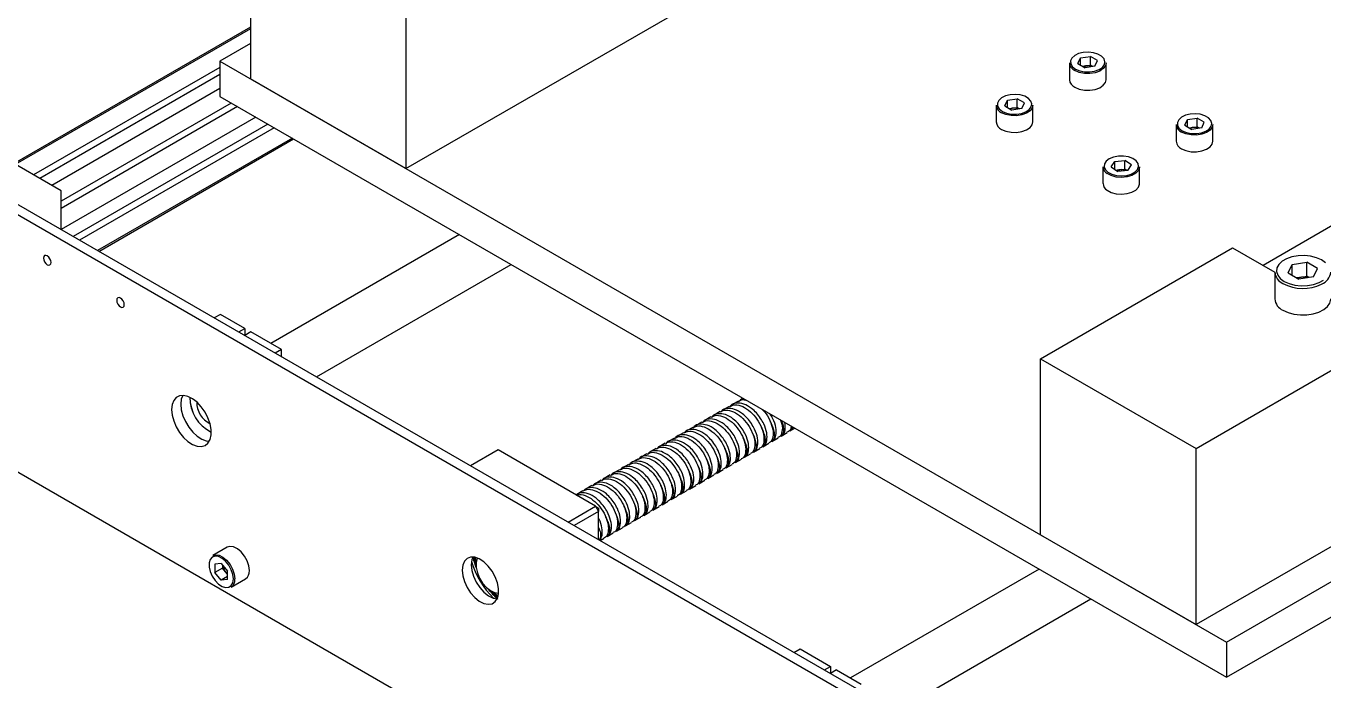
# Model space of a CAD drawing. Header units: millimetres. Extents: x -190 to 12889, y -227 to 3957.
# Drawn here: x 12022.5 to 12323.2, y 452.2 to 603.9 of the extents above; entities that cross this region are included whole.
import ezdxf

# ---------------------------------------------------------------- set-up
doc = ezdxf.new("R2010")
doc.units = ezdxf.units.MM
doc.header["$LTSCALE"] = 0.7
doc.layers.get('0').update_dxf_attribs({"color": 255})
doc.layers.add('DIM', color=94, linetype='Continuous', lineweight=25)

# ---------------------------------------------------------------- blocks, each defined once
blk = doc.blocks.new('3d')
at = {"color": 5, "linetype": 'Continuous', "lineweight": 25}
for p, q in [((17508.55, 494.66), (17649.61, 576.09)), ((17472.49, 556.3), (17472.49, 515.48)), ((17508.55, 535.49), (17508.55, 494.66)), ((17472.49, 527.44), (17417.7, 495.81)), ((17472.49, 527.1), (17417.99, 495.64)), ((17472.49, 523.64), (17465.42, 519.56)), ((17664.31, 519), (17664.92, 520.32)), ((17664.92, 520.32), (17667.2, 520.67)), ((17664.92, 518.65), (17664.92, 520.32)), ((17668.86, 519.71), (17667.2, 520.67)), ((17667.2, 518.63), (17667.2, 520.67)), ((17465.42, 518.12), (17422.23, 493.19)), ((17465.42, 519.56), (17698.76, 384.85)), ((17465.42, 519.56), (17465.42, 511.39)), ((17662.34, 519.15), (17662.34, 515.27)), ((17664.31, 519), (17665.98, 518.04)), ((17665.43, 518.36), (17666.06, 518.45)), ((17668.25, 518.39), (17665.98, 518.04)), ((17666.06, 518.45), (17667.2, 518.63)), ((17667.74, 518.31), (17667.2, 518.63)), ((17668.25, 518.39), (17668.86, 519.71)), ((17670.84, 515.27), (17670.84, 519.15)), ((17465.42, 516.49), (17423.65, 492.38)), ((17508.55, 494.66), (17472.49, 515.48)), ((17465.42, 513.23), (17426.47, 490.75)), ((17465.42, 511.39), (17698.76, 376.69)), ((17468.07, 509.86), (17428.6, 487.07)), ((17469.49, 509.04), (17428.6, 485.44)), ((17645.37, 509.35), (17645.37, 505.48)), ((17647.34, 509.21), (17647.95, 510.52)), ((17647.34, 509.21), (17649.01, 508.24)), ((17647.95, 510.52), (17650.23, 510.87)), ((17647.95, 508.85), (17647.95, 510.52)), ((17648.46, 508.56), (17649.09, 508.66)), ((17651.28, 508.6), (17649.01, 508.24)), ((17649.09, 508.66), (17650.23, 508.83)), ((17651.89, 509.91), (17650.23, 510.87)), ((17650.23, 508.83), (17650.23, 510.87)), ((17650.77, 508.52), (17650.23, 508.83)), ((17651.28, 508.6), (17651.89, 509.91)), ((17653.87, 505.48), (17653.87, 509.35)), ((17473.73, 506.59), (17428.6, 480.54)), ((17689.06, 504.72), (17689.67, 506.03)), ((17689.67, 506.03), (17691.95, 506.38)), ((17689.67, 504.36), (17689.67, 506.03)), ((17693.61, 505.42), (17691.95, 506.38)), ((17691.95, 504.34), (17691.95, 506.38)), ((17693, 504.11), (17693.61, 505.42)), ((17476.56, 504.96), (17431.43, 478.91)), ((17477.97, 504.14), (17432.85, 478.09)), ((17687.09, 504.86), (17687.09, 500.99)), ((17689.06, 504.72), (17690.73, 503.75)), ((17690.18, 504.07), (17690.81, 504.17)), ((17693, 504.11), (17690.73, 503.75)), ((17690.81, 504.17), (17691.95, 504.34)), ((17692.49, 504.03), (17691.95, 504.34)), ((17695.59, 500.99), (17695.59, 504.86)), ((17482.22, 501.69), (17437.09, 475.64)), ((17437.38, 475.47), (17482.51, 501.53)), ((17428.6, 489.52), (17414.45, 497.69)), ((17672.04, 495.04), (17672.86, 496.32)), ((17672.86, 496.32), (17675.19, 496.55)), ((17672.86, 494.47), (17672.86, 496.32)), ((17676.69, 495.5), (17675.19, 496.55)), ((17675.19, 494.51), (17675.19, 496.55)), ((17670.12, 495.07), (17670.12, 491.19)), ((17672.04, 495.04), (17673.54, 494)), ((17673.1, 494.3), (17674.02, 494.39)), ((17675.87, 494.22), (17673.54, 494)), ((17674.02, 494.39), (17675.19, 494.51)), ((17675.63, 494.2), (17675.19, 494.51)), ((17675.87, 494.22), (17676.69, 495.5)), ((17678.62, 491.19), (17678.62, 495.07)), ((17638.96, 356.66), (17412.69, 487.28)), ((17641.08, 357.88), (17414.81, 488.51)), ((17428.6, 480.55), (17428.6, 489.52)), ((17733.39, 487.31), (17707.25, 472.21)), ((17520.94, 479.34), (17477.22, 454.11)), ((17655.63, 450.58), (17700.17, 476.3)), ((17700.17, 476.3), (17709.94, 470.66)), ((17487.81, 446.36), (17532.94, 472.41)), ((17691.69, 429.76), (17768.68, 474.21)), ((17713.04, 470.46), (17713.95, 472.43)), ((17713.95, 472.43), (17717.35, 472.95)), ((17713.95, 469.94), (17713.95, 472.43)), ((17719.84, 471.52), (17717.35, 472.95)), ((17717.35, 469.69), (17717.35, 472.95)), ((17709.94, 470.66), (17709.94, 464.46)), ((17713.04, 470.46), (17715.53, 469.03)), ((17715.01, 469.33), (17715.65, 469.42)), ((17718.93, 469.55), (17715.53, 469.03)), ((17715.65, 469.42), (17717.35, 469.69)), ((17717.86, 469.39), (17717.35, 469.69)), ((17718.93, 469.55), (17719.84, 471.52)), ((17823.67, 465.12), (17691.69, 388.93)), ((17465.54, 460.85), (17464.13, 460.03)), ((17471.2, 457.58), (17465.54, 460.85)), ((17469.79, 456.77), (17471.2, 457.58)), ((17471.2, 457.58), (17471.2, 455.95)), ((17472.61, 456.77), (17471.2, 455.95)), ((17479.68, 452.69), (17472.61, 456.77)), ((17698.76, 384.85), (17819.59, 454.6)), ((17370.26, 452.17), (17681.39, 272.56)), ((17479.68, 452.69), (17478.27, 451.87)), ((17479.68, 451.05), (17479.68, 452.69)), ((17655.63, 450.58), (17691.69, 429.76)), ((17655.63, 409.75), (17655.63, 450.58)), ((17698.76, 376.69), (17815.5, 444.08)), ((17583.49, 439.53), (17582.08, 438.72)), ((17585.62, 440.76), (17584.2, 439.94)), ((17586.7, 441.38), (17586.32, 441.16)), ((17579.25, 437.08), (17577.84, 436.27)), ((17581.37, 438.31), (17579.96, 437.49)), ((17572.89, 433.41), (17571.47, 432.59)), ((17575.01, 434.63), (17573.59, 433.82)), ((17577.13, 435.86), (17575.72, 435.04)), ((17595.5, 432.61), (17596.92, 433.43)), ((17597.63, 433.83), (17598.7, 434.45)), ((17568.65, 430.96), (17567.23, 430.14)), ((17570.77, 432.18), (17569.35, 431.37)), ((17591.26, 430.16), (17592.68, 430.98)), ((17593.38, 431.38), (17594.8, 432.2)), ((17529.89, 429.42), (17523.53, 425.74)), ((17552.52, 416.36), (17529.89, 429.42)), ((17562.28, 427.29), (17560.87, 426.47)), ((17564.4, 428.51), (17562.99, 427.69)), ((17566.52, 429.73), (17565.11, 428.92)), ((17584.9, 426.49), (17586.31, 427.3)), ((17587.02, 427.71), (17588.43, 428.53)), ((17589.14, 428.94), (17590.55, 429.75)), ((17691.69, 388.93), (17691.69, 429.76)), ((17558.04, 424.84), (17556.62, 424.02)), ((17560.16, 426.06), (17558.75, 425.24)), ((17580.66, 424.04), (17582.07, 424.85)), ((17582.78, 425.26), (17584.19, 426.08)), ((17551.67, 421.16), (17550.26, 420.35)), ((17553.8, 422.39), (17552.38, 421.57)), ((17555.92, 423.61), (17554.5, 422.8)), ((17574.29, 420.36), (17575.71, 421.18)), ((17576.41, 421.59), (17577.83, 422.4)), ((17578.53, 422.81), (17579.95, 423.63)), ((17549.55, 419.94), (17548.14, 419.12)), ((17570.05, 417.91), (17571.46, 418.73)), ((17572.17, 419.14), (17573.58, 419.95)), ((17546.15, 412.68), (17552.52, 416.36)), ((17553.22, 415.13), (17547.57, 411.87)), ((17552.52, 416.36), (17553.22, 415.13)), ((17552.52, 416.36), (17553.22, 415.95)), ((17553.22, 415.95), (17553.22, 415.13)), ((17553.22, 408.6), (17553.22, 415.13)), ((17563.68, 414.24), (17565.1, 415.06)), ((17565.81, 415.46), (17567.22, 416.28)), ((17567.93, 416.69), (17569.34, 417.51)), ((17559.44, 411.79), (17560.86, 412.61)), ((17561.56, 413.02), (17562.98, 413.83)), ((17553.57, 408.4), (17554.49, 408.93)), ((17555.2, 409.34), (17556.61, 410.16)), ((17557.32, 410.57), (17558.73, 411.38)), ((17655.63, 409.75), (17691.69, 388.93)), ((17467.13, 406.86), (17463.77, 404.93)), ((17465.72, 403.07), (17464.27, 402.94)), ((17464.27, 402.94), (17464.27, 401.01)), ((17465.72, 403.07), (17467.16, 401.27)), ((17524.83, 403.33), (17524.49, 404.53)), ((17524.85, 403.44), (17524.54, 404.52)), ((17524.87, 403.6), (17524.63, 404.5)), ((17466.04, 402.03), (17464.27, 401.01)), ((17465.72, 399.22), (17464.27, 401.01)), ((17467.16, 400.05), (17465.72, 399.22)), ((17466.04, 402.67), (17466.04, 402.03)), ((17466.76, 401.14), (17466.04, 402.03)), ((17467.16, 400.64), (17466.76, 401.14)), ((17467.16, 399.35), (17467.16, 401.27)), ((17655.29, 401.78), (17611.57, 376.55)), ((17467.16, 399.35), (17465.72, 399.22)), ((17468.02, 397.56), (17471.38, 399.5)), ((17622.16, 368.8), (17667.29, 394.86)), ((17698.76, 384.85), (17698.76, 376.69)), ((17598.48, 382.47), (17599.89, 383.29)), ((17599.89, 383.29), (17606.96, 379.21)), ((17605.55, 378.39), (17606.96, 379.21)), ((17606.96, 379.21), (17606.96, 377.58)), ((17608.38, 378.39), (17606.96, 377.58)), ((17608.38, 378.39), (17614.03, 375.13))]:
    blk.add_line(p, q, dxfattribs=at)
at = {"color": 5, "linetype": 'Continuous', "lineweight": 25, "flags": 128}
for points in [[(17663.76, 517.72), (17664.72, 517.31), (17665.84, 517.09), (17667.03, 517.06), (17668.19, 517.24), (17669.2, 517.61), (17669.97, 518.13), (17670.45, 518.76), (17670.58, 519.44), (17670.36, 520.12), (17669.81, 520.73), (17668.96, 521.21), (17667.91, 521.54), (17666.74, 521.66), (17665.55, 521.59), (17664.46, 521.31), (17663.56, 520.86), (17662.92, 520.28), (17662.61, 519.61), (17662.66, 518.93), (17663.05, 518.28), (17663.76, 517.72)], [(17670.84, 519.15), (17670.69, 518.52), (17670.19, 517.85), (17669.36, 517.29), (17668.29, 516.9), (17667.06, 516.71), (17665.8, 516.74), (17664.6, 516.98), (17663.58, 517.42)], [(17663.58, 513.54), (17664.6, 513.1), (17665.8, 512.86), (17667.06, 512.83), (17668.29, 513.02), (17669.36, 513.41), (17670.19, 513.97), (17670.69, 514.64), (17670.84, 515.27)], [(17646.79, 507.93), (17647.75, 507.52), (17648.87, 507.29), (17650.06, 507.26), (17651.22, 507.44), (17652.23, 507.81), (17653, 508.33), (17653.48, 508.96), (17653.61, 509.65), (17653.39, 510.32), (17652.83, 510.93), (17651.99, 511.42), (17650.94, 511.74), (17649.77, 511.87), (17648.58, 511.79), (17647.49, 511.51), (17646.58, 511.06), (17645.95, 510.48), (17645.64, 509.82), (17645.69, 509.13), (17646.08, 508.48), (17646.79, 507.93)], [(17653.87, 509.35), (17653.72, 508.72), (17653.22, 508.05), (17652.39, 507.49), (17651.32, 507.11), (17650.09, 506.92), (17648.83, 506.94), (17647.63, 507.19), (17646.61, 507.62)], [(17646.61, 503.74), (17647.63, 503.31), (17648.83, 503.07), (17650.09, 503.04), (17651.32, 503.23), (17652.39, 503.62), (17653.22, 504.17), (17653.72, 504.84), (17653.87, 505.48)], [(17688.51, 503.44), (17689.47, 503.03), (17690.59, 502.8), (17691.78, 502.77), (17692.94, 502.95), (17693.95, 503.32), (17694.72, 503.84), (17695.2, 504.47), (17695.33, 505.15), (17695.11, 505.83), (17694.55, 506.44), (17693.71, 506.93), (17692.66, 507.25), (17691.49, 507.38), (17690.3, 507.3), (17689.21, 507.02), (17688.3, 506.57), (17687.67, 505.99), (17687.36, 505.33), (17687.41, 504.64), (17687.8, 503.99), (17688.51, 503.44)], [(17695.59, 504.86), (17695.44, 504.23), (17694.93, 503.56), (17694.11, 503), (17693.04, 502.62), (17691.81, 502.43), (17690.55, 502.45), (17689.35, 502.7), (17688.33, 503.13)], [(17688.33, 499.25), (17689.35, 498.82), (17690.55, 498.58), (17691.81, 498.55), (17693.04, 498.74), (17694.11, 499.13), (17694.93, 499.68), (17695.44, 500.35), (17695.59, 500.99)], [(17671.28, 493.8), (17672.17, 493.34), (17673.26, 493.05), (17674.44, 492.96), (17675.61, 493.08), (17676.68, 493.39), (17677.54, 493.87), (17678.12, 494.47), (17678.36, 495.14), (17678.25, 495.83), (17677.79, 496.46), (17677.03, 496.99), (17676.03, 497.37), (17674.89, 497.56), (17673.7, 497.55), (17672.56, 497.33), (17671.59, 496.93), (17670.86, 496.39), (17670.45, 495.74), (17670.38, 495.06), (17670.67, 494.39), (17671.28, 493.8)], [(17678.62, 495.07), (17678.61, 494.93), (17678.35, 494.21), (17677.74, 493.57), (17676.82, 493.07), (17675.69, 492.74), (17674.44, 492.61), (17673.19, 492.71), (17672.04, 493.02), (17671.09, 493.5)], [(17671.09, 489.62), (17672.04, 489.14), (17673.19, 488.83), (17674.44, 488.74), (17675.69, 488.86), (17676.82, 489.19), (17677.74, 489.69), (17678.35, 490.33), (17678.61, 491.05), (17678.62, 491.19)], [(17426.3, 472.89), (17426.23, 473.32), (17426.04, 473.76), (17425.75, 474.15), (17425.41, 474.42), (17425.08, 474.54), (17424.79, 474.48), (17424.6, 474.26), (17424.53, 473.91), (17424.6, 473.48), (17424.79, 473.04), (17425.08, 472.65), (17425.41, 472.38), (17425.75, 472.26), (17426.04, 472.32), (17426.23, 472.54), (17426.3, 472.89)], [(17712.12, 468.5), (17713.28, 467.98), (17714.62, 467.63), (17716.07, 467.48), (17717.54, 467.53), (17718.94, 467.78), (17720.2, 468.22), (17721.24, 468.82)], [(17721.66, 472.81), (17720.75, 473.48), (17719.59, 474), (17718.25, 474.35), (17716.81, 474.51), (17715.34, 474.45), (17713.93, 474.2), (17712.68, 473.76), (17711.64, 473.16), (17710.88, 472.44), (17710.44, 471.63), (17710.35, 470.78), (17710.61, 469.94), (17711.22, 469.17), (17712.12, 468.5)], [(17715.65, 469.42), (17715.27, 469.35), (17715.07, 469.29)], [(17443.27, 463.1), (17443.2, 463.52), (17443.01, 463.97), (17442.72, 464.35), (17442.38, 464.63), (17442.05, 464.74), (17441.76, 464.69), (17441.57, 464.47), (17441.5, 464.12), (17441.57, 463.69), (17441.76, 463.24), (17442.05, 462.86), (17442.38, 462.58), (17442.72, 462.47), (17443.01, 462.52), (17443.2, 462.74), (17443.27, 463.1)], [(17711.84, 461.8), (17713.03, 461.26), (17714.39, 460.9), (17715.87, 460.72), (17717.38, 460.75), (17718.84, 460.97), (17720.17, 461.38), (17721.29, 461.96), (17722.16, 462.68), (17722.72, 463.49), (17722.94, 464.35), (17722.94, 464.46)], [(17454.23, 438.8), (17454.35, 437.51), (17454.72, 436.14), (17455.3, 434.77), (17456.08, 433.48), (17457, 432.33), (17458.03, 431.38), (17459.09, 430.7), (17460.14, 430.31), (17461.12, 430.23), (17461.98, 430.47), (17462.66, 431.02), (17463.14, 431.84), (17463.39, 432.9), (17463.39, 434.13), (17463.14, 435.47), (17462.66, 436.85), (17461.98, 438.19), (17461.12, 439.42), (17460.14, 440.47), (17459.09, 441.3), (17458.03, 441.84), (17457, 442.08), (17456.08, 441.99), (17455.3, 441.59), (17454.72, 440.9), (17454.35, 439.96), (17454.23, 438.8)], [(17456.81, 442.08), (17456.47, 441.18), (17456.35, 440.03)], [(17456.35, 440.03), (17456.47, 438.73), (17456.84, 437.36), (17457.42, 436), (17458.2, 434.7), (17459.13, 433.55), (17460.15, 432.61), (17461.21, 431.92), (17462.26, 431.53), (17462.96, 431.44)], [(17472.26, 401.45), (17472.13, 402.55), (17471.74, 403.71), (17471.13, 404.82), (17470.35, 405.78), (17469.48, 406.51), (17468.59, 406.95), (17467.75, 407.06), (17467.13, 406.86)], [(17468.55, 399.51), (17468.42, 400.55), (17468.06, 401.63), (17467.48, 402.68), (17466.75, 403.59), (17465.93, 404.28), (17465.09, 404.69), (17464.3, 404.79), (17463.65, 404.56), (17463.17, 404.03), (17462.92, 403.24), (17462.92, 402.27), (17463.17, 401.2), (17463.65, 400.12), (17464.3, 399.13), (17465.09, 398.32), (17465.93, 397.76), (17466.75, 397.51), (17467.48, 397.57), (17468.06, 397.95), (17468.42, 398.62), (17468.55, 399.51)], [(17463.77, 404.93), (17464.39, 405.12), (17465.23, 405.01), (17466.12, 404.58), (17466.99, 403.84), (17467.77, 402.88), (17468.38, 401.77), (17468.77, 400.61), (17468.9, 399.51)], [(17521.58, 401.56), (17521.71, 400.26), (17522.1, 398.89), (17522.73, 397.54), (17523.55, 396.28), (17524.51, 395.2), (17525.56, 394.37), (17526.62, 393.84), (17527.63, 393.63), (17528.53, 393.77), (17529.26, 394.25), (17529.77, 395.03), (17530.03, 396.06), (17530.03, 397.29), (17529.77, 398.63), (17529.26, 400), (17528.53, 401.32), (17527.63, 402.5), (17526.62, 403.46), (17525.56, 404.15), (17524.51, 404.52), (17523.55, 404.56), (17522.73, 404.25), (17522.1, 403.61), (17521.71, 402.7), (17521.58, 401.56)], [(17524.08, 404.58), (17523.83, 403.92), (17523.7, 402.78)], [(17524.8, 402.86), (17524.32, 404.46), (17524.29, 404.56)], [(17525.13, 404.34), (17525.07, 404.22), (17524.82, 403.29), (17524.84, 402.17), (17525.11, 400.95), (17525.62, 399.71), (17526.33, 398.55), (17527.19, 397.55), (17528.14, 396.8), (17529.1, 396.33), (17530, 396.2), (17530.05, 396.2)], [(17523.7, 402.78), (17523.83, 401.49), (17524.23, 400.12), (17524.85, 398.76), (17525.67, 397.51), (17526.63, 396.43), (17527.68, 395.6), (17528.74, 395.06), (17529.75, 394.86), (17529.77, 394.85)], [(17528.06, 396.85), (17529.09, 395.7), (17529.77, 395.04)], [(17529.82, 395.15), (17529.16, 395.79), (17528.39, 396.65)], [(17529.89, 395.35), (17529.09, 396.14), (17528.81, 396.44)], [(17529.9, 395.4), (17529.14, 396.15), (17528.91, 396.4)], [(17529.93, 395.49), (17529.09, 396.31), (17529.06, 396.34)]]:
    blk.add_lwpolyline(points, dxfattribs=at)
at = {"color": 5, "linetype": 'Continuous', "lineweight": 25}
for centre, radius, start, end in [((17664.41, 519.33), 2.08, 184.8256, 246.4945), ((17666.49, 515.55), 2.94, 98.5157, 109.6834), ((17666.58, 515.16), 3.34, 70.646, 99.0666), ((17664.41, 515.45), 2.08, 184.8256, 246.4945), ((17647.44, 509.53), 2.08, 184.8256, 246.4945), ((17649.52, 505.75), 2.94, 98.5157, 109.6834), ((17649.61, 505.36), 3.34, 70.646, 99.0666), ((17647.44, 505.65), 2.08, 184.8256, 246.4945), ((17689.16, 505.04), 2.08, 184.8256, 246.4945), ((17691.24, 501.26), 2.94, 98.5157, 109.6834), ((17691.33, 500.87), 3.34, 70.646, 99.0666), ((17689.16, 501.16), 2.08, 184.8256, 246.4945), ((17672.02, 495.17), 1.9, 182.9687, 240.9725), ((17674.29, 491.4), 3, 95.1376, 110.65), ((17674.37, 491.16), 3.26, 68.8404, 96.1406), ((17672.02, 491.29), 1.9, 182.9687, 240.9725), ((17713.1, 470.92), 3.17, 184.6956, 246.6246), ((17716.44, 464.38), 5.11, 76.785, 98.8767), ((17719.52, 471.08), 3.45, 291.6517, 353.0801), ((17716.45, 476.85), 9.97, 242.4684, 295.8055), ((17713.1, 464.72), 3.17, 184.6956, 246.6246), ((17467.27, 441.47), 8.79, 178.86, 244.0107), ((17467.3, 441.48), 8.81, 178.9683, 243.9024), ((17465.5, 440.43), 5.43, 178.7774, 244.0933), ((17543.92, 409.76), 21.1, 197.1209, 224.2814), ((17541.52, 408.76), 17.99, 193.6906, 202.263), ((17541.26, 408.68), 17.58, 193.0972, 200.6276), ((17469.36, 403.24), 3.34, 190.6223, 219.0686), ((17469.06, 402.96), 2.94, 218.5169, 229.6948), ((17470.19, 401.21), 2.08, 304.8223, 6.4898), ((17466.83, 399.27), 2.08, 304.8223, 6.4898), ((17541.85, 408.18), 17.99, 217.7537, 227.5748)]:
    blk.add_arc(centre, radius, start, end, dxfattribs=at)
for points, knots in [([(17589.03, 429), (17589.18, 429.05), (17589.73, 429.22), (17590.14, 430.33), (17590.15, 432.12), (17589.55, 433.97), (17588.65, 435.55), (17587.69, 436.8), (17586.37, 438.04), (17584.71, 438.97), (17583.02, 439.13), (17581.93, 438.85), (17581.62, 438.34), (17581.6, 438.3)], [0, 0, 0, 0, 0.0450307, 0.1651741, 0.2805295, 0.3996226, 0.4757936, 0.5554493, 0.6348964, 0.7550398, 0.872086, 0.9891321, 1, 1, 1, 1]), ([(17583.54, 439.44), (17583.83, 439.61), (17584.56, 440.03), (17586.15, 439.75), (17587.97, 438.76), (17589.62, 437.07), (17590.88, 435.04), (17591.57, 432.94), (17591.56, 431.15), (17591.16, 430.05), (17590.64, 429.88), (17590.51, 429.84)], [0, 0, 0, 0, 0.082986, 0.207071, 0.334439, 0.456731, 0.582986, 0.709241, 0.831533, 0.958901, 1, 1, 1, 1]), ([(17591.16, 430.22), (17591.3, 430.27), (17591.85, 430.45), (17592.26, 431.56), (17592.28, 433.34), (17591.67, 435.2), (17590.77, 436.78), (17589.81, 438.03), (17588.49, 439.26), (17586.83, 440.2), (17585.14, 440.35), (17584.05, 440.07), (17583.74, 439.56), (17583.72, 439.52)], [0, 0, 0, 0, 0.045031, 0.165174, 0.28053, 0.399623, 0.475794, 0.555449, 0.634896, 0.75504, 0.872086, 0.989132, 1, 1, 1, 1]), ([(17585.66, 440.67), (17585.95, 440.86), (17586.42, 441.18), (17587.07, 441.04), (17587.34, 440.98)], [0, 0, 0, 0, 0.596759, 1, 1, 1, 1]), ([(17586.85, 441.29), (17586.49, 441.23), (17586.08, 441.15), (17585.86, 440.79), (17585.84, 440.75)], [0, 0, 0, 0, 0.880279, 1, 1, 1, 1]), ([(17577.18, 435.77), (17577.47, 435.94), (17578.19, 436.36), (17579.78, 436.08), (17581.6, 435.09), (17583.25, 433.4), (17584.51, 431.37), (17585.2, 429.26), (17585.19, 427.48), (17584.8, 426.38), (17584.27, 426.21), (17584.14, 426.17)], [0, 0, 0, 0, 0.082986, 0.207071, 0.334439, 0.456731, 0.582986, 0.709241, 0.831533, 0.958901, 1, 1, 1, 1]), ([(17584.79, 426.55), (17584.94, 426.6), (17585.49, 426.77), (17585.9, 427.88), (17585.91, 429.67), (17585.3, 431.52), (17584.41, 433.1), (17583.44, 434.35), (17582.13, 435.59), (17580.47, 436.52), (17578.78, 436.68), (17577.68, 436.4), (17577.38, 435.89), (17577.35, 435.85)], [0, 0, 0, 0, 0.0450307, 0.1651741, 0.2805295, 0.3996226, 0.4757936, 0.5554493, 0.6348964, 0.7550398, 0.872086, 0.9891321, 1, 1, 1, 1]), ([(17579.3, 436.99), (17579.59, 437.16), (17580.31, 437.58), (17581.9, 437.31), (17583.73, 436.31), (17585.38, 434.62), (17586.64, 432.59), (17587.33, 430.49), (17587.31, 428.7), (17586.92, 427.61), (17586.39, 427.43), (17586.26, 427.39)], [0, 0, 0, 0, 0.082986, 0.207071, 0.334439, 0.456731, 0.582986, 0.709241, 0.831533, 0.958901, 1, 1, 1, 1]), ([(17586.91, 427.77), (17587.06, 427.82), (17587.61, 428), (17588.02, 429.11), (17588.03, 430.89), (17587.43, 432.75), (17586.53, 434.33), (17585.57, 435.58), (17584.25, 436.81), (17582.59, 437.75), (17580.9, 437.91), (17579.81, 437.62), (17579.5, 437.12), (17579.47, 437.07)], [0, 0, 0, 0, 0.045031, 0.165174, 0.28053, 0.399623, 0.475794, 0.555449, 0.634896, 0.75504, 0.872086, 0.989132, 1, 1, 1, 1]), ([(17581.42, 438.22), (17581.71, 438.39), (17582.44, 438.81), (17584.03, 438.53), (17585.85, 437.54), (17587.5, 435.85), (17588.76, 433.82), (17589.45, 431.71), (17589.43, 429.93), (17589.04, 428.83), (17588.51, 428.66), (17588.39, 428.62)], [0, 0, 0, 0, 0.082986, 0.207071, 0.334439, 0.456731, 0.582986, 0.709241, 0.831533, 0.958901, 1, 1, 1, 1]), ([(17591.07, 438.85), (17591.27, 438.66), (17592.03, 437.94), (17592.99, 436.24), (17593.69, 434.17), (17593.68, 432.37), (17593.28, 431.28), (17592.76, 431.11), (17592.63, 431.07)], [0, 0, 0, 0, 0.077342, 0.291766, 0.50619, 0.713885, 0.9302, 1, 1, 1, 1]), ([(17593.28, 431.45), (17593.43, 431.5), (17593.97, 431.67), (17594.39, 432.78), (17594.39, 434.57), (17593.84, 436.35), (17593.22, 437.38), (17593, 437.74)], [0, 0, 0, 0, 0.097347, 0.35707, 0.606444, 0.863897, 1, 1, 1, 1]), ([(17595.39, 436.36), (17595.51, 436.04), (17595.87, 435.05), (17595.77, 433.6), (17595.4, 432.5), (17594.88, 432.33), (17594.75, 432.29)], [0, 0, 0, 0, 0.165878, 0.516707, 0.882097, 1, 1, 1, 1]), ([(17595.53, 436.28), (17595.66, 435.95), (17595.96, 435.17), (17596.14, 434), (17595.99, 433), (17595.52, 432.74), (17595.38, 432.67)], [0, 0, 0, 0, 0.218869, 0.506765, 0.852976, 1, 1, 1, 1]), ([(17578.43, 422.88), (17578.58, 422.92), (17579.13, 423.1), (17579.54, 424.21), (17579.55, 426), (17578.94, 427.85), (17578.05, 429.43), (17577.08, 430.68), (17575.77, 431.92), (17574.1, 432.85), (17572.42, 433.01), (17571.32, 432.72), (17571.01, 432.22), (17570.99, 432.17)], [0, 0, 0, 0, 0.0450307, 0.1651741, 0.2805295, 0.3996226, 0.4757936, 0.5554493, 0.6348964, 0.7550398, 0.872086, 0.9891321, 1, 1, 1, 1]), ([(17572.93, 433.32), (17573.23, 433.49), (17573.95, 433.91), (17575.54, 433.63), (17577.36, 432.64), (17579.01, 430.95), (17580.27, 428.92), (17580.96, 426.81), (17580.95, 425.03), (17580.55, 423.93), (17580.03, 423.76), (17579.9, 423.72)], [0, 0, 0, 0, 0.082986, 0.207071, 0.334439, 0.456731, 0.582986, 0.709241, 0.831533, 0.958901, 1, 1, 1, 1]), ([(17580.55, 424.1), (17580.7, 424.15), (17581.25, 424.32), (17581.66, 425.43), (17581.67, 427.22), (17581.06, 429.07), (17580.17, 430.65), (17579.2, 431.91), (17577.89, 433.14), (17576.23, 434.07), (17574.54, 434.23), (17573.44, 433.95), (17573.14, 433.44), (17573.11, 433.4)], [0, 0, 0, 0, 0.045031, 0.165174, 0.28053, 0.399623, 0.475794, 0.555449, 0.634896, 0.75504, 0.872086, 0.989132, 1, 1, 1, 1]), ([(17575.06, 434.54), (17575.35, 434.71), (17576.07, 435.13), (17577.66, 434.86), (17579.48, 433.86), (17581.13, 432.18), (17582.39, 430.14), (17583.08, 428.04), (17583.07, 426.25), (17582.67, 425.16), (17582.15, 424.98), (17582.02, 424.94)], [0, 0, 0, 0, 0.082986, 0.207071, 0.334439, 0.456731, 0.582986, 0.709241, 0.831533, 0.958901, 1, 1, 1, 1]), ([(17582.67, 425.33), (17582.82, 425.37), (17583.37, 425.55), (17583.78, 426.66), (17583.79, 428.44), (17583.18, 430.3), (17582.29, 431.88), (17581.32, 433.13), (17580.01, 434.36), (17578.35, 435.3), (17576.66, 435.46), (17575.56, 435.17), (17575.26, 434.67), (17575.23, 434.62)], [0, 0, 0, 0, 0.045031, 0.165174, 0.28053, 0.399623, 0.475794, 0.555449, 0.634896, 0.75504, 0.872086, 0.989132, 1, 1, 1, 1]), ([(17588.76, 433.5), (17588.89, 433.24), (17589.21, 432.57), (17589.57, 431.54), (17589.79, 430.33), (17589.62, 429.32), (17589.16, 429.07), (17589.02, 428.99)], [0, 0, 0, 0, 0.132576, 0.340016, 0.583261, 0.875778, 1, 1, 1, 1]), ([(17590.88, 434.72), (17591.01, 434.46), (17591.33, 433.8), (17591.69, 432.76), (17591.91, 431.55), (17591.74, 430.55), (17591.28, 430.29), (17591.14, 430.22)], [0, 0, 0, 0, 0.132576, 0.340016, 0.583261, 0.875778, 1, 1, 1, 1]), ([(17593, 435.95), (17593.13, 435.69), (17593.45, 435.02), (17593.81, 433.99), (17594.03, 432.78), (17593.86, 431.77), (17593.4, 431.52), (17593.26, 431.44)], [0, 0, 0, 0, 0.1325758, 0.3400156, 0.5832612, 0.875778, 1, 1, 1, 1]), ([(17595.4, 432.67), (17595.55, 432.72), (17596.09, 432.9), (17596.54, 433.97), (17596.45, 435.19), (17596.41, 435.77)], [0, 0, 0, 0, 0.162507, 0.596081, 1, 1, 1, 1]), ([(17597.84, 434.95), (17597.84, 434.93), (17597.85, 434.32), (17597.51, 433.74), (17597, 433.56), (17596.87, 433.51)], [0, 0, 0, 0, 0.0164775, 0.7600626, 1, 1, 1, 1]), ([(17598.06, 434.82), (17598.04, 434.57), (17597.99, 434.13), (17597.65, 433.96), (17597.51, 433.89)], [0, 0, 0, 0, 0.572909, 1, 1, 1, 1]), ([(17597.52, 433.9), (17597.68, 433.94), (17598.04, 434.03), (17598.18, 434.46), (17598.25, 434.71)], [0, 0, 0, 0, 0.423372, 1, 1, 1, 1]), ([(17566.57, 429.65), (17566.86, 429.81), (17567.59, 430.23), (17569.18, 429.96), (17571, 428.96), (17572.65, 427.28), (17573.91, 425.24), (17574.6, 423.14), (17574.58, 421.35), (17574.19, 420.26), (17573.67, 420.09), (17573.54, 420.04)], [0, 0, 0, 0, 0.082986, 0.207071, 0.334439, 0.456731, 0.582986, 0.709241, 0.831533, 0.958901, 1, 1, 1, 1]), ([(17574.18, 420.43), (17574.33, 420.47), (17574.88, 420.65), (17575.29, 421.76), (17575.31, 423.55), (17574.7, 425.4), (17573.8, 426.98), (17572.84, 428.23), (17571.52, 429.47), (17569.86, 430.4), (17568.17, 430.56), (17567.08, 430.27), (17566.77, 429.77), (17566.75, 429.72)], [0, 0, 0, 0, 0.0450307, 0.1651741, 0.2805295, 0.3996226, 0.4757936, 0.5554493, 0.6348964, 0.7550398, 0.872086, 0.9891321, 1, 1, 1, 1]), ([(17568.69, 430.87), (17568.98, 431.04), (17569.71, 431.46), (17571.3, 431.18), (17573.12, 430.19), (17574.77, 428.5), (17576.03, 426.47), (17576.72, 424.36), (17576.71, 422.58), (17576.31, 421.48), (17575.79, 421.31), (17575.66, 421.27)], [0, 0, 0, 0, 0.082986, 0.207071, 0.334439, 0.456731, 0.582986, 0.709241, 0.831533, 0.958901, 1, 1, 1, 1]), ([(17576.31, 421.65), (17576.46, 421.7), (17577, 421.87), (17577.41, 422.98), (17577.43, 424.77), (17576.82, 426.62), (17575.92, 428.21), (17574.96, 429.46), (17573.65, 430.69), (17571.98, 431.62), (17570.3, 431.78), (17569.2, 431.5), (17568.89, 430.99), (17568.87, 430.95)], [0, 0, 0, 0, 0.045031, 0.165174, 0.28053, 0.399623, 0.475794, 0.555449, 0.634896, 0.75504, 0.872086, 0.989132, 1, 1, 1, 1]), ([(17570.81, 432.1), (17571.1, 432.26), (17571.83, 432.68), (17573.42, 432.41), (17575.24, 431.41), (17576.89, 429.73), (17578.15, 427.69), (17578.84, 425.59), (17578.83, 423.8), (17578.43, 422.71), (17577.91, 422.53), (17577.78, 422.49)], [0, 0, 0, 0, 0.082986, 0.207071, 0.334439, 0.456731, 0.582986, 0.709241, 0.831533, 0.958901, 1, 1, 1, 1]), ([(17584.52, 431.05), (17584.64, 430.79), (17584.96, 430.12), (17585.33, 429.09), (17585.54, 427.88), (17585.38, 426.88), (17584.92, 426.62), (17584.78, 426.54)], [0, 0, 0, 0, 0.132576, 0.340016, 0.583261, 0.875778, 1, 1, 1, 1]), ([(17586.64, 432.27), (17586.76, 432.01), (17587.08, 431.35), (17587.45, 430.31), (17587.66, 429.1), (17587.5, 428.1), (17587.04, 427.84), (17586.9, 427.77)], [0, 0, 0, 0, 0.1325758, 0.3400156, 0.5832612, 0.875778, 1, 1, 1, 1]), ([(17562.33, 427.2), (17562.62, 427.36), (17563.34, 427.78), (17564.93, 427.51), (17566.76, 426.51), (17568.41, 424.83), (17569.67, 422.79), (17570.36, 420.69), (17570.34, 418.9), (17569.95, 417.81), (17569.42, 417.64), (17569.29, 417.59)], [0, 0, 0, 0, 0.082986, 0.207071, 0.334439, 0.456731, 0.582986, 0.709241, 0.831533, 0.958901, 1, 1, 1, 1]), ([(17569.94, 417.98), (17570.09, 418.03), (17570.64, 418.2), (17571.05, 419.31), (17571.06, 421.1), (17570.45, 422.95), (17569.56, 424.53), (17568.6, 425.78), (17567.28, 427.02), (17565.62, 427.95), (17563.93, 428.11), (17562.83, 427.83), (17562.53, 427.32), (17562.5, 427.28)], [0, 0, 0, 0, 0.045031, 0.165174, 0.28053, 0.399623, 0.475794, 0.555449, 0.634896, 0.75504, 0.872086, 0.989132, 1, 1, 1, 1]), ([(17564.45, 428.42), (17564.74, 428.59), (17565.46, 429.01), (17567.06, 428.73), (17568.88, 427.74), (17570.53, 426.05), (17571.79, 424.02), (17572.48, 421.91), (17572.46, 420.13), (17572.07, 419.03), (17571.54, 418.86), (17571.42, 418.82)], [0, 0, 0, 0, 0.082986, 0.207071, 0.334439, 0.456731, 0.582986, 0.709241, 0.831533, 0.958901, 1, 1, 1, 1]), ([(17572.06, 419.2), (17572.21, 419.25), (17572.76, 419.42), (17573.17, 420.53), (17573.18, 422.32), (17572.58, 424.17), (17571.68, 425.76), (17570.72, 427.01), (17569.4, 428.24), (17567.74, 429.17), (17566.05, 429.33), (17564.96, 429.05), (17564.65, 428.54), (17564.62, 428.5)], [0, 0, 0, 0, 0.045031, 0.165174, 0.28053, 0.399623, 0.475794, 0.555449, 0.634896, 0.75504, 0.872086, 0.989132, 1, 1, 1, 1]), ([(17578.15, 427.37), (17578.28, 427.12), (17578.6, 426.45), (17578.97, 425.42), (17579.18, 424.2), (17579.01, 423.2), (17578.55, 422.95), (17578.41, 422.87)], [0, 0, 0, 0, 0.1325758, 0.3400156, 0.5832612, 0.875778, 1, 1, 1, 1]), ([(17580.28, 428.6), (17580.4, 428.34), (17580.72, 427.67), (17581.09, 426.64), (17581.3, 425.43), (17581.14, 424.43), (17580.67, 424.17), (17580.54, 424.09)], [0, 0, 0, 0, 0.132576, 0.340016, 0.583261, 0.875778, 1, 1, 1, 1]), ([(17582.4, 429.82), (17582.52, 429.56), (17582.84, 428.9), (17583.21, 427.86), (17583.42, 426.65), (17583.26, 425.65), (17582.79, 425.4), (17582.66, 425.32)], [0, 0, 0, 0, 0.1325758, 0.3400156, 0.5832612, 0.875778, 1, 1, 1, 1]), ([(17555.96, 423.52), (17556.25, 423.69), (17556.98, 424.11), (17558.57, 423.83), (17560.39, 422.84), (17562.04, 421.15), (17563.3, 419.12), (17563.99, 417.02), (17563.98, 415.23), (17563.58, 414.13), (17563.06, 413.96), (17562.93, 413.92)], [0, 0, 0, 0, 0.082986, 0.207071, 0.334439, 0.456731, 0.582986, 0.709241, 0.831533, 0.958901, 1, 1, 1, 1]), ([(17563.58, 414.3), (17563.73, 414.35), (17564.28, 414.53), (17564.69, 415.64), (17564.7, 417.42), (17564.09, 419.28), (17563.2, 420.86), (17562.23, 422.11), (17560.92, 423.34), (17559.26, 424.28), (17557.57, 424.43), (17556.47, 424.15), (17556.17, 423.64), (17556.14, 423.6)], [0, 0, 0, 0, 0.045031, 0.165174, 0.28053, 0.399623, 0.475794, 0.555449, 0.634896, 0.75504, 0.872086, 0.989132, 1, 1, 1, 1]), ([(17558.09, 424.75), (17558.38, 424.92), (17559.1, 425.34), (17560.69, 425.06), (17562.51, 424.06), (17564.16, 422.38), (17565.42, 420.34), (17566.11, 418.24), (17566.1, 416.45), (17565.7, 415.36), (17565.18, 415.19), (17565.05, 415.15)], [0, 0, 0, 0, 0.082986, 0.207071, 0.334439, 0.456731, 0.582986, 0.709241, 0.831533, 0.958901, 1, 1, 1, 1]), ([(17565.7, 415.53), (17565.85, 415.58), (17566.4, 415.75), (17566.81, 416.86), (17566.82, 418.65), (17566.21, 420.5), (17565.32, 422.08), (17564.35, 423.33), (17563.04, 424.57), (17561.38, 425.5), (17559.69, 425.66), (17558.59, 425.38), (17558.29, 424.87), (17558.26, 424.83)], [0, 0, 0, 0, 0.045031, 0.165174, 0.28053, 0.399623, 0.475794, 0.555449, 0.634896, 0.75504, 0.872086, 0.989132, 1, 1, 1, 1]), ([(17560.21, 425.97), (17560.5, 426.14), (17561.22, 426.56), (17562.81, 426.28), (17564.63, 425.29), (17566.28, 423.6), (17567.54, 421.57), (17568.23, 419.46), (17568.22, 417.68), (17567.83, 416.58), (17567.3, 416.41), (17567.17, 416.37)], [0, 0, 0, 0, 0.082986, 0.207071, 0.334439, 0.456731, 0.582986, 0.709241, 0.831533, 0.958901, 1, 1, 1, 1]), ([(17567.82, 416.75), (17567.97, 416.8), (17568.52, 416.98), (17568.93, 418.08), (17568.94, 419.87), (17568.33, 421.72), (17567.44, 423.31), (17566.47, 424.56), (17565.16, 425.79), (17563.5, 426.73), (17561.81, 426.88), (17560.71, 426.6), (17560.41, 426.09), (17560.38, 426.05)], [0, 0, 0, 0, 0.0450307, 0.1651741, 0.2805295, 0.3996226, 0.4757936, 0.5554493, 0.6348964, 0.7550398, 0.872086, 0.9891321, 1, 1, 1, 1]), ([(17573.91, 424.93), (17574.04, 424.67), (17574.36, 424), (17574.72, 422.97), (17574.94, 421.76), (17574.77, 420.75), (17574.31, 420.5), (17574.17, 420.42)], [0, 0, 0, 0, 0.132576, 0.340016, 0.583261, 0.875778, 1, 1, 1, 1]), ([(17576.03, 426.15), (17576.16, 425.89), (17576.48, 425.23), (17576.84, 424.19), (17577.06, 422.98), (17576.89, 421.98), (17576.43, 421.72), (17576.29, 421.65)], [0, 0, 0, 0, 0.132576, 0.340016, 0.583261, 0.875778, 1, 1, 1, 1]), ([(17551.72, 421.07), (17552.01, 421.24), (17552.74, 421.66), (17554.33, 421.39), (17556.15, 420.39), (17557.8, 418.7), (17559.06, 416.67), (17559.75, 414.57), (17559.74, 412.78), (17559.34, 411.69), (17558.82, 411.51), (17558.69, 411.47)], [0, 0, 0, 0, 0.082986, 0.207071, 0.334439, 0.456731, 0.582986, 0.709241, 0.831533, 0.958901, 1, 1, 1, 1]), ([(17559.34, 411.85), (17559.49, 411.9), (17560.03, 412.08), (17560.44, 413.19), (17560.46, 414.97), (17559.85, 416.83), (17558.95, 418.41), (17557.99, 419.66), (17556.67, 420.89), (17555.01, 421.83), (17553.32, 421.99), (17552.23, 421.7), (17551.92, 421.2), (17551.9, 421.15)], [0, 0, 0, 0, 0.045031, 0.165174, 0.28053, 0.399623, 0.475794, 0.555449, 0.634896, 0.75504, 0.872086, 0.989132, 1, 1, 1, 1]), ([(17553.84, 422.3), (17554.13, 422.47), (17554.86, 422.89), (17556.45, 422.61), (17558.27, 421.62), (17559.92, 419.93), (17561.18, 417.9), (17561.87, 415.79), (17561.86, 414.01), (17561.46, 412.91), (17560.94, 412.74), (17560.81, 412.7)], [0, 0, 0, 0, 0.082986, 0.2070708, 0.334439, 0.4567313, 0.582986, 0.7092407, 0.8315331, 0.9589013, 1, 1, 1, 1]), ([(17561.46, 413.08), (17561.61, 413.13), (17562.15, 413.3), (17562.57, 414.41), (17562.58, 416.2), (17561.97, 418.05), (17561.07, 419.63), (17560.11, 420.88), (17558.8, 422.12), (17557.13, 423.05), (17555.45, 423.21), (17554.35, 422.93), (17554.04, 422.42), (17554.02, 422.38)], [0, 0, 0, 0, 0.045031, 0.165174, 0.28053, 0.399623, 0.475794, 0.555449, 0.634896, 0.75504, 0.872086, 0.989132, 1, 1, 1, 1]), ([(17567.55, 421.25), (17567.67, 420.99), (17567.99, 420.33), (17568.36, 419.29), (17568.57, 418.08), (17568.41, 417.08), (17567.95, 416.82), (17567.81, 416.75)], [0, 0, 0, 0, 0.132576, 0.340016, 0.583261, 0.875778, 1, 1, 1, 1]), ([(17569.67, 422.48), (17569.79, 422.22), (17570.11, 421.55), (17570.48, 420.52), (17570.69, 419.31), (17570.53, 418.3), (17570.07, 418.05), (17569.93, 417.97)], [0, 0, 0, 0, 0.1325758, 0.3400156, 0.5832612, 0.875778, 1, 1, 1, 1]), ([(17571.79, 423.7), (17571.92, 423.44), (17572.24, 422.78), (17572.6, 421.74), (17572.81, 420.53), (17572.65, 419.53), (17572.19, 419.27), (17572.05, 419.2)], [0, 0, 0, 0, 0.132576, 0.340016, 0.583261, 0.875778, 1, 1, 1, 1]), ([(17555.09, 409.41), (17555.24, 409.45), (17555.79, 409.63), (17556.2, 410.74), (17556.21, 412.53), (17555.61, 414.38), (17554.71, 415.96), (17553.75, 417.21), (17552.43, 418.45), (17550.79, 419.35), (17549.13, 419.62), (17548.36, 419.16), (17548.01, 418.95)], [0, 0, 0, 0, 0.046655, 0.171131, 0.290646, 0.414034, 0.492952, 0.57548, 0.657793, 0.782269, 0.903536, 1, 1, 1, 1]), ([(17548.1, 418.9), (17548.2, 418.95), (17548.74, 419.23), (17550.1, 418.91), (17551.9, 417.95), (17553.56, 416.25), (17554.82, 414.22), (17555.51, 412.12), (17555.49, 410.33), (17555.1, 409.24), (17554.57, 409.06), (17554.45, 409.02)], [0, 0, 0, 0, 0.027973, 0.159502, 0.294511, 0.42414, 0.557969, 0.691798, 0.821427, 0.956436, 1, 1, 1, 1]), ([(17549.6, 419.85), (17549.89, 420.02), (17550.62, 420.44), (17552.21, 420.16), (17554.03, 419.17), (17555.68, 417.48), (17556.94, 415.45), (17557.63, 413.34), (17557.61, 411.56), (17557.22, 410.46), (17556.69, 410.29), (17556.57, 410.25)], [0, 0, 0, 0, 0.082986, 0.207071, 0.334439, 0.456731, 0.582986, 0.709241, 0.831533, 0.958901, 1, 1, 1, 1]), ([(17557.21, 410.63), (17557.36, 410.68), (17557.91, 410.85), (17558.32, 411.96), (17558.33, 413.75), (17557.73, 415.6), (17556.83, 417.18), (17555.87, 418.43), (17554.55, 419.67), (17552.89, 420.6), (17551.2, 420.76), (17550.11, 420.48), (17549.8, 419.97), (17549.78, 419.93)], [0, 0, 0, 0, 0.045031, 0.165174, 0.28053, 0.399623, 0.475794, 0.555449, 0.634896, 0.75504, 0.872086, 0.989132, 1, 1, 1, 1]), ([(17563.31, 418.8), (17563.43, 418.54), (17563.75, 417.88), (17564.12, 416.84), (17564.33, 415.63), (17564.17, 414.63), (17563.7, 414.37), (17563.57, 414.3)], [0, 0, 0, 0, 0.132576, 0.340016, 0.583261, 0.875778, 1, 1, 1, 1]), ([(17565.43, 420.03), (17565.55, 419.77), (17565.87, 419.1), (17566.24, 418.07), (17566.45, 416.86), (17566.29, 415.85), (17565.82, 415.6), (17565.69, 415.52)], [0, 0, 0, 0, 0.132576, 0.340016, 0.583261, 0.875778, 1, 1, 1, 1]), ([(17556.94, 415.13), (17557.07, 414.87), (17557.39, 414.2), (17557.75, 413.17), (17557.97, 411.96), (17557.8, 410.96), (17557.34, 410.7), (17557.2, 410.62)], [0, 0, 0, 0, 0.1325758, 0.3400156, 0.5832612, 0.875778, 1, 1, 1, 1]), ([(17559.06, 416.35), (17559.19, 416.09), (17559.51, 415.43), (17559.87, 414.39), (17560.09, 413.18), (17559.92, 412.18), (17559.46, 411.92), (17559.32, 411.85)], [0, 0, 0, 0, 0.132576, 0.340016, 0.583261, 0.875778, 1, 1, 1, 1]), ([(17561.18, 417.58), (17561.31, 417.32), (17561.63, 416.65), (17562, 415.62), (17562.21, 414.41), (17562.04, 413.4), (17561.58, 413.15), (17561.44, 413.07)], [0, 0, 0, 0, 0.132576, 0.340016, 0.583261, 0.875778, 1, 1, 1, 1]), ([(17553.45, 408.47), (17553.67, 408.81), (17554.13, 409.5), (17554.06, 411.32), (17553.67, 412.76), (17553.25, 413.49), (17553.22, 413.54)], [0, 0, 0, 0, 0.310514, 0.637816, 0.975723, 1, 1, 1, 1]), ([(17554.82, 413.9), (17554.94, 413.64), (17555.26, 412.98), (17555.63, 411.94), (17555.84, 410.73), (17555.68, 409.73), (17555.22, 409.48), (17555.08, 409.4)], [0, 0, 0, 0, 0.1325758, 0.3400156, 0.5832612, 0.875778, 1, 1, 1, 1]), ([(17553.25, 411.36), (17553.32, 411.17), (17553.56, 410.54), (17553.75, 409.51), (17553.5, 408.86), (17553.36, 408.52)], [0, 0, 0, 0, 0.1699266, 0.5622588, 1, 1, 1, 1])]:
    blk.add_open_spline(points, degree=3, knots=knots, dxfattribs=at)

msp = doc.modelspace()

# ---------------------------------------------------------------- block references
at = {"layer": 'DIM'}
msp.add_blockref('3d', (-5397.9356, 76.177), dxfattribs=at)

doc.saveas('drawing.dxf')
